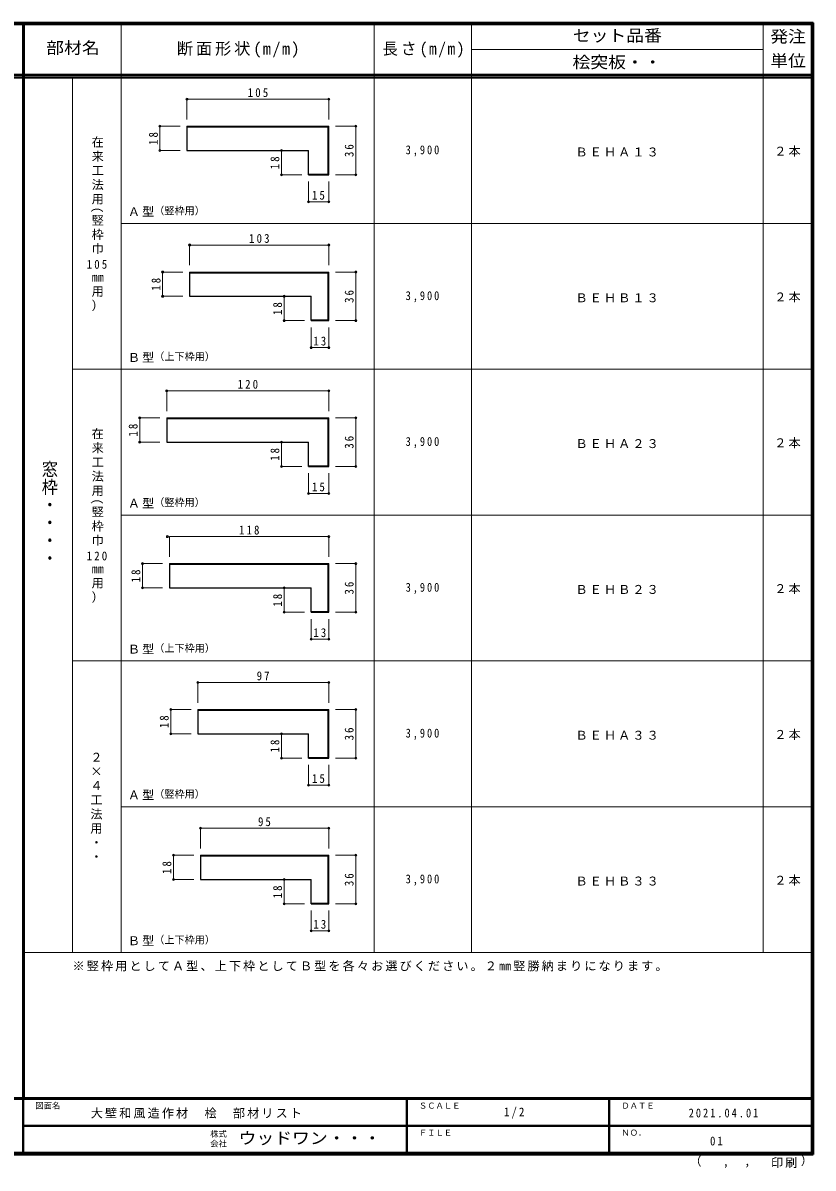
# Model space of a CAD drawing. Units: millimetres at full size, sheet at 1:3; details may follow other scales. Extents: x -600 to 570, y -431 to 418.
# Drawn here: x -15 to 570, y -431 to 418 of the extents above; entities that cross this region are included whole.
import ezdxf
from ezdxf.enums import TextEntityAlignment as Align

# ---------------------------------------------------------------- set-up
doc = ezdxf.new("R2010")
doc.units = ezdxf.units.MM
doc.header["$LTSCALE"] = 3
doc.header["$PDMODE"] = 32
doc.header["$PDSIZE"] = 1.5
for name, color, linetype, lineweight in [('0-4_枠', 3, 'Continuous', 25), ('0-A_文字', 7, 'Continuous', 18), ('0-B_寸法', 7, 'Continuous', 9), ('F-1_枠', 7, 'Continuous', 18), ('F-A_文字', 7, 'Continuous', 18)]:
    doc.layers.add(name, color=color, linetype=linetype, lineweight=lineweight)
doc.styles.add('@ＭＳ ゴシック', font='')
doc.styles.add('ＭＳ ゴシック', font='')
doc.styles.get('@ＭＳ ゴシック').set_extended_font_data('@MS Gothic')
doc.styles.get('ＭＳ ゴシック').set_extended_font_data('MS Gothic')

msp = doc.modelspace()

# ---------------------------------------------------------------- linework, layer by layer
at = {"layer": '0-4_枠'}
for p, q in [((106.25, 341), (106.25, 323)), ((106.25, 341), (211.25, 341)), ((106.25, 340.5), (210.75, 340.5)), ((210.75, 305.5), (210.75, 340.5)), ((211.25, 305), (211.25, 341)), ((106.25, 323), (196.25, 323)), ((196.25, 305), (196.25, 323)), ((196.25, 305.5), (210.75, 305.5)), ((196.25, 305), (211.25, 305)), ((108.25, 233), (108.25, 215)), ((108.25, 233), (211.25, 233)), ((108.25, 232.5), (210.75, 232.5)), ((210.75, 197.5), (210.75, 232.5)), ((211.25, 197), (211.25, 233)), ((108.25, 215), (198.25, 215)), ((198.25, 197), (198.25, 215)), ((198.25, 197.5), (210.75, 197.5)), ((198.25, 197), (211.25, 197)), ((91.25, 125), (211.25, 125)), ((91.25, 125), (91.25, 107)), ((91.25, 124.5), (210.75, 124.5)), ((210.75, 89.5), (210.75, 124.5)), ((211.25, 89), (211.25, 125)), ((91.25, 107), (196.25, 107)), ((196.25, 89), (196.25, 107)), ((196.25, 89.5), (210.75, 89.5)), ((196.25, 89), (211.25, 89)), ((93.25, 17), (211.25, 17)), ((93.25, 17), (93.25, -1)), ((211.25, -19), (211.25, 17)), ((93.25, 16.5), (210.75, 16.5)), ((210.75, -18.5), (210.75, 16.5)), ((93.25, -1), (198.25, -1)), ((198.25, -19), (198.25, -1)), ((198.25, -18.5), (210.75, -18.5)), ((198.25, -19), (211.25, -19)), ((114.25, -91), (114.25, -109)), ((114.25, -91), (211.25, -91)), ((114.25, -91.5), (210.75, -91.5)), ((210.75, -126.5), (210.75, -91.5)), ((211.25, -127), (211.25, -91)), ((114.25, -109), (196.25, -109)), ((196.25, -127), (196.25, -109)), ((196.25, -126.5), (210.75, -126.5)), ((196.25, -127), (211.25, -127)), ((116.25, -199), (116.25, -217)), ((116.25, -199), (211.25, -199)), ((116.25, -199.5), (210.75, -199.5)), ((210.75, -234.5), (210.75, -199.5)), ((211.25, -235), (211.25, -199)), ((116.25, -217), (198.25, -217)), ((198.25, -235), (198.25, -217)), ((198.25, -234.5), (210.75, -234.5)), ((198.25, -235), (211.25, -235))]:
    msp.add_line(p, q, dxfattribs=at)
at = {"layer": '0-B_寸法', "color": 4}
for p, q in [((106.25, 361), (211.25, 361)), ((106.25, 361), (106.25, 346)), ((211.25, 361), (211.25, 346)), ((86.25, 341), (86.25, 323)), ((86.25, 341), (101.25, 341)), ((231.25, 341), (216.25, 341)), ((231.25, 341), (231.25, 305)), ((86.25, 323), (101.25, 323)), ((176.25, 323), (176.25, 305)), ((176.25, 323), (191.25, 323)), ((176.25, 305), (191.25, 305)), ((196.25, 285), (196.25, 300)), ((211.25, 285), (211.25, 300)), ((231.25, 305), (216.25, 305)), ((196.25, 285), (211.25, 285)), ((108.25, 253), (211.25, 253)), ((108.25, 253), (108.25, 238)), ((211.25, 253), (211.25, 238)), ((88.25, 233), (88.25, 215)), ((88.25, 233), (103.25, 233)), ((231.25, 233), (216.25, 233)), ((231.25, 233), (231.25, 197)), ((88.25, 215), (103.25, 215)), ((178.25, 215), (178.25, 197)), ((178.25, 215), (193.25, 215)), ((178.25, 197), (193.25, 197)), ((231.25, 197), (216.25, 197)), ((198.25, 177), (198.25, 192)), ((211.25, 177), (211.25, 192)), ((198.25, 177), (211.25, 177)), ((91.25, 145), (211.25, 145)), ((91.25, 145), (91.25, 130)), ((211.25, 145), (211.25, 130)), ((71.25, 125), (86.25, 125)), ((71.25, 125), (71.25, 107)), ((231.25, 125), (216.25, 125)), ((231.25, 125), (231.25, 89)), ((71.25, 107), (86.25, 107)), ((176.25, 107), (191.25, 107)), ((176.25, 107), (176.25, 89)), ((176.25, 89), (191.25, 89)), ((231.25, 89), (216.25, 89)), ((196.25, 69), (196.25, 84)), ((211.25, 69), (211.25, 84)), ((196.25, 69), (211.25, 69)), ((93.25, 37), (211.25, 37)), ((93.25, 37), (93.25, 22)), ((211.25, 37), (211.25, 22)), ((73.25, 17), (88.25, 17)), ((73.25, 17), (73.25, -1)), ((231.25, 17), (216.25, 17)), ((231.25, 17), (231.25, -19)), ((73.25, -1), (88.25, -1)), ((178.25, -1), (193.25, -1)), ((178.25, -1), (178.25, -19)), ((178.25, -19), (193.25, -19)), ((198.25, -39), (198.25, -24)), ((211.25, -39), (211.25, -24)), ((231.25, -19), (216.25, -19)), ((198.25, -39), (211.25, -39)), ((114.25, -71), (114.25, -86)), ((114.25, -71), (211.25, -71)), ((211.25, -71), (211.25, -86)), ((94.25, -91), (94.25, -109)), ((94.25, -91), (109.25, -91)), ((231.25, -91), (216.25, -91)), ((231.25, -91), (231.25, -127)), ((94.25, -109), (109.25, -109)), ((176.25, -109), (176.25, -127)), ((176.25, -109), (191.25, -109)), ((176.25, -127), (191.25, -127)), ((231.25, -127), (216.25, -127)), ((196.25, -147), (196.25, -132)), ((211.25, -147), (211.25, -132)), ((196.25, -147), (211.25, -147)), ((116.25, -179), (116.25, -194)), ((116.25, -179), (211.25, -179)), ((211.25, -179), (211.25, -194)), ((96.25, -199), (96.25, -217)), ((96.25, -199), (111.25, -199)), ((231.25, -199), (216.25, -199)), ((231.25, -199), (231.25, -235)), ((96.25, -217), (111.25, -217)), ((178.25, -217), (178.25, -235)), ((178.25, -217), (193.25, -217)), ((178.25, -235), (193.25, -235)), ((231.25, -235), (216.25, -235)), ((198.25, -255), (198.25, -240)), ((211.25, -255), (211.25, -240)), ((198.25, -255), (211.25, -255))]:
    msp.add_line(p, q, dxfattribs=at)
at = {"layer": '0-B_寸法'}
for p in [(106.25, 361), (211.25, 361), (86.25, 341), (231.25, 341), (86.25, 323), (176.25, 323), (176.25, 305), (231.25, 305), (196.25, 285), (211.25, 285), (108.25, 253), (211.25, 253), (88.25, 233), (231.25, 233), (88.25, 215), (178.25, 215), (178.25, 197), (231.25, 197), (198.25, 177), (211.25, 177), (91.25, 145), (211.25, 145), (71.25, 125), (231.25, 125), (71.25, 107), (176.25, 107), (176.25, 89), (231.25, 89), (196.25, 69), (211.25, 69), (91.75, 37), (211.25, 37), (73.25, 17), (231.25, 17), (73.25, -1), (178.25, -1), (178.25, -19), (231.25, -19), (198.25, -39), (211.25, -39), (114.25, -71), (211.25, -71), (94.25, -91), (231.25, -91), (94.25, -109), (176.25, -109), (176.25, -127), (231.25, -127), (196.25, -147), (211.25, -147), (116.25, -179), (211.25, -179), (96.25, -199), (231.25, -199), (96.25, -217), (178.25, -217), (178.25, -235), (231.25, -235), (198.25, -255), (211.25, -255)]:
    msp.add_point(p, dxfattribs=at)
at = {"layer": 'F-1_枠', "color": 6, "lineweight": 40}
for p, q in [((-600, 417), (570, 417)), ((-600, 416.5), (570, 416.5)), ((-15, 417.5), (-15, -379.5)), ((-14.5, 417.505), (-14.5, -379.5)), ((569, 417.5), (569, -420.5)), ((569.5, 417.5), (569.5, -420.5)), ((570, 379), (-600, 379)), ((570, 377), (-600, 377)), ((570, -379), (-600, -379)), ((570, -379.5), (-600, -379.5)), ((-15, -379.5), (-15, -419.5)), ((269, -379.5), (269, -419.5)), ((419, -379.5), (419, -419.5)), ((-15, -399.5), (569, -399.501)), ((570, -419.5), (-600, -419.5)), ((570, -420), (-600, -420)), ((570, -420.5), (-600, -420.5))]:
    msp.add_line(p, q, dxfattribs=at)
at = {"layer": 'F-1_枠'}
for p, q in [((245, 416.5), (245, -271)), ((317, 416.5), (317, -271)), ((533, 416.5), (533, -271)), ((533, 397.75), (317, 397.75)), ((21.5, 377), (21.5, -271)), ((57.5, 269), (569, 269)), ((21.5, 161), (569, 161)), ((57.5, 53), (569, 53)), ((21.5, -55), (569, -55)), ((57.5, -163), (569, -163)), ((-14.5, -271), (569, -271))]:
    msp.add_line(p, q, dxfattribs=at)
at = {"layer": 'F-1_枠', "color": 6, "lineweight": 40}
msp.add_lwpolyline([(-600, 417.5), (570, 417.5), (570, -420.5)], dxfattribs=at)
at = {"layer": 'F-A_文字'}
msp.add_line((57.5, 416.5), (57.5, -271), dxfattribs=at)

# ---------------------------------------------------------------- texts
at = {"layer": '0-A_文字', "style": 'ＭＳ ゴシック'}
for s, p in [('（竪枠用）', (82, 274)), ('（上下枠用）', (82, 166)), ('（竪枠用）', (82, 58)), ('（上下枠用）', (82, -50)), ('（竪枠用）', (82, -158)), ('（上下枠用）', (82, -266))]:
    msp.add_text(s, height=5.499, dxfattribs=at).set_placement(p, align=Align.BOTTOM_LEFT)
at = {"layer": '0-A_文字', "style": '@ＭＳ ゴシック', "width": 1.1}
msp.add_text('窓枠・・・・', height=8.798, rotation=270, dxfattribs=at).set_placement((-2.5, 93.75), align=Align.BOTTOM_LEFT)
at = {"layer": '0-A_文字', "char_height": 6.598, "attachment_point": 7, "rotation": 270, "style": '@ＭＳ ゴシック'}
for s, insert in [('\\T1.17;在来工法用(竪枠巾\u3000㎜用）', (35, 333.875)), ('\\T1.17;在来工法用(竪枠巾\u3000㎜用）', (35, 117.875)), ('\\T1.17;２×４工法用・・', (35, -121.75))]:
    msp.add_mtext(s, dxfattribs=dict(at, insert=insert))
at = {"layer": '0-A_文字', "char_height": 6.598, "attachment_point": 7, "style": 'ＭＳ ゴシック'}
for s, insert in [('\\T1.38;\\W0.85;3,900', (268.25, 318.5)), ('\\T1.17;ＢＥＨＡ１３', (394.035, 318.5)), ('\\T1.17;２本', (541.25, 318.5)), ('\\T1.17;Ａ型', (62.5, 274)), ('\\T1.38;\\W0.9;105', (32, 235.32)), ('\\T1.38;\\W0.85;3,900', (268.25, 210.5)), ('\\T1.17;ＢＥＨＢ１３', (394.035, 210.5)), ('\\T1.17;２本', (541.25, 210.5)), ('\\T1.17;Ｂ型', (62.5, 166)), ('\\T1.38;\\W0.85;3,900', (268.25, 102.5)), ('\\T1.17;２本', (541.25, 102.5)), ('\\T1.17;ＢＥＨＡ２３', (394.035, 102.5)), ('\\T1.17;Ａ型', (62.5, 58)), ('\\T1.38;\\W0.9;120', (32, 19.32)), ('\\T1.38;\\W0.85;3,900', (268.25, -5.5)), ('\\T1.17;ＢＥＨＢ２３', (394.035, -5.5)), ('\\T1.17;２本', (541.25, -5.5)), ('\\T1.17;Ｂ型', (62.5, -50)), ('\\T1.38;\\W0.85;3,900', (268.25, -113.5)), ('\\T1.17;ＢＥＨＡ３３', (394.035, -113.5)), ('\\T1.17;２本', (541.25, -113.5)), ('\\T1.17;Ａ型', (62.5, -158)), ('\\T1.38;\\W0.85;3,900', (268.25, -221.5)), ('\\T1.17;ＢＥＨＢ３３', (394.035, -221.5)), ('\\T1.17;２本', (541.25, -221.5)), ('\\T1.17;Ｂ型', (62.5, -266)), ('\\T1.17;※竪枠用としてＡ型、上下枠としてＢ型を各々お選びください。２㎜竪勝納まりになります。', (21.5, -285))]:
    msp.add_mtext(s, dxfattribs=dict(at, insert=insert))
at = {"layer": '0-B_寸法', "char_height": 6.598, "attachment_point": 7, "style": 'ＭＳ ゴシック'}
for s, insert in [('\\T1.38;\\W0.9;105', (151.25, 362.5)), ('\\T1.36;\\W0.9;15', (198.875, 286.5)), ('\\T1.38;\\W0.9;103', (152.25, 254.5)), ('\\T1.36;\\W0.9;13', (199.875, 178.5)), ('\\T1.38;\\W0.9;120', (143.75, 146.5)), ('\\T1.36;\\W0.9;15', (198.875, 70.5)), ('\\T1.38;\\W0.9;118', (144.75, 38.5)), ('\\T1.36;\\W0.9;13', (199.875, -37.5)), ('\\T1.36;\\W0.9;97', (157.875, -69.5)), ('\\T1.36;\\W0.9;15', (198.875, -145.5)), ('\\T1.36;\\W0.9;95', (158.875, -177.5)), ('\\T1.36;\\W0.9;13', (199.875, -253.5))]:
    msp.add_mtext(s, dxfattribs=dict(at, insert=insert))
at = {"layer": '0-B_寸法', "char_height": 6.598, "attachment_point": 7, "rotation": 90, "style": 'ＭＳ ゴシック'}
for s, insert in [('\\T1.36;\\W0.9;18', (84.75, 327.125)), ('\\T1.36;\\W0.9;36', (229.75, 318.125)), ('\\T1.36;\\W0.9;18', (174.75, 309.125)), ('\\T1.36;\\W0.9;18', (86.75, 219.125)), ('\\T1.36;\\W0.9;36', (229.75, 210.125)), ('\\T1.36;\\W0.9;18', (176.75, 201.125)), ('\\T1.36;\\W0.9;18', (69.75, 111.125)), ('\\T1.36;\\W0.9;36', (229.75, 102.125)), ('\\T1.36;\\W0.9;18', (174.75, 93.125)), ('\\T1.36;\\W0.9;18', (71.75, 3.125)), ('\\T1.36;\\W0.9;36', (229.75, -5.875)), ('\\T1.36;\\W0.9;18', (176.75, -14.875)), ('\\T1.36;\\W0.9;18', (92.75, -104.875)), ('\\T1.36;\\W0.9;36', (229.75, -113.875)), ('\\T1.36;\\W0.9;18', (174.75, -122.875)), ('\\T1.36;\\W0.9;18', (94.75, -212.875)), ('\\T1.36;\\W0.9;36', (229.75, -221.875)), ('\\T1.36;\\W0.9;18', (176.75, -230.875))]:
    msp.add_mtext(s, dxfattribs=dict(at, insert=insert))
at = {"layer": 'F-A_文字', "style": 'ＭＳ ゴシック', "width": 1.1}
for s, p in [('セット品番', (392, 401.125)), ('発注', (538.25, 400.407)), ('部材名', (2, 392)), ('桧突板・・', (391.785, 381.375)), ('単位', (538.25, 382.407)), ('ウッドワン・・・', (144.5, -415.5))]:
    msp.add_text(s, height=8.798, dxfattribs=at).set_placement(p, align=Align.BOTTOM_LEFT)
at = {"layer": 'F-A_文字', "style": 'ＭＳ ゴシック'}
for s, height, p in [('図面名', 4.399, (-6, -388)), ('ＳＣＡＬＥ', 4.399, (278, -388)), ('ＤＡＴＥ', 4.399, (428, -388)), ('株式', 4.399, (123.5, -408.9)), ('ＦＩＬＥ', 4.399, (278, -408)), ('ＮＯ．', 4.399, (428, -408)), ('会社', 4.399, (123.5, -416.1)), ('（', 6.598, (478.403, -430.831)), ('）', 6.598, (560.84, -430.413)), (',', 6.598, (503.128, -430.831)), (',', 6.598, (519.02, -430.553))]:
    msp.add_text(s, height=height, dxfattribs=at).set_placement(p, align=Align.BOTTOM_LEFT)
at = {"layer": 'F-A_文字', "attachment_point": 7, "style": 'ＭＳ ゴシック'}
for s, insert, char_height in [('\\T1.18;断面形状(m/m)', (98.75, 391.75), 8.798), ('\\T1.21;\\W0.95;長さ(m/m)', (251, 391.75), 8.798), ('\\T1.17;大壁和風造作材\u3000桧\u3000部材リスト', (35, -394), 6.598), ('\\T1.38;\\W0.9;1/2', (341, -394), 6.598), ('\\T1.39;\\W0.85;2021.04.01', (477.875, -393.25), 6.598), ('\\T1.36;\\W0.9;01', (493.625, -414), 6.598), ('\\T1.17;印刷', (538.815, -430.692), 6.598)]:
    msp.add_mtext(s, dxfattribs=dict(at, insert=insert, char_height=char_height))

doc.saveas('drawing.dxf')
